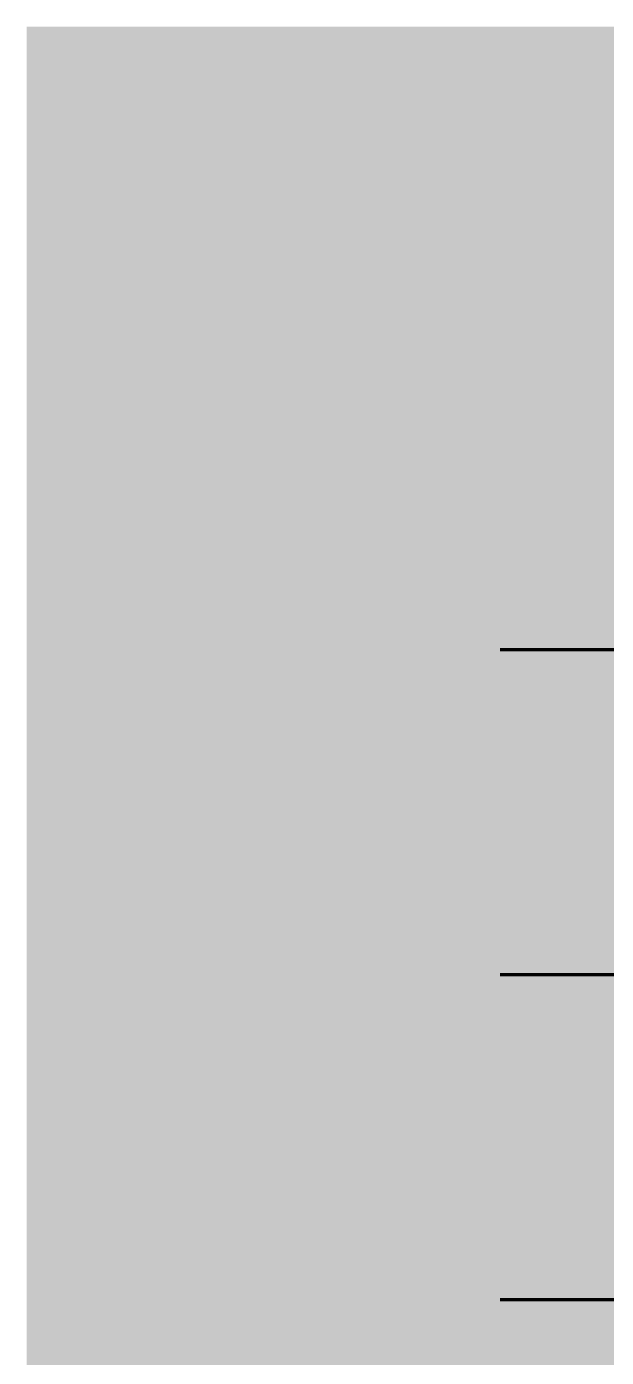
# Model space of a CAD drawing. Header units: millimetres. Extents: x 0 to 207, y 0 to 141.
# Drawn here: x 0 to 30.2, y 72.1 to 141.5 of the extents above; entities that cross this region are included whole.
import ezdxf

# ---------------------------------------------------------------- set-up
doc = ezdxf.new("R2010")
doc.units = ezdxf.units.MM

msp = doc.modelspace()

# ---------------------------------------------------------------- hatches: boundary and pattern name
at = {"true_color": 0xffffff, "transparency": 33554687}
msp.add_hatch(color=7, dxfattribs=at).paths.add_polyline_path([(206.728, 141.464), (206.728, 0), (0, 0), (0, 141.464)], flags=0)
at = {"true_color": 0xff5b61, "transparency": 33554687}
h = msp.add_hatch(color=11, dxfattribs=at)
edge = h.paths.add_edge_path(flags=0)
edge.add_spline(control_points=[(16.319, 109.688), (16.319, 109.688), (17.157, 109.794), (17.157, 109.794), (17.179, 109.677), (17.216, 109.594), (17.268, 109.546), (17.321, 109.498), (17.385, 109.473), (17.46, 109.473), (17.595, 109.473), (17.701, 109.542), (17.777, 109.678), (17.832, 109.779), (17.873, 109.992), (17.901, 110.317), (17.8, 110.213), (17.697, 110.138), (17.591, 110.089), (17.485, 110.041), (17.362, 110.017), (17.223, 110.017), (16.951, 110.017), (16.722, 110.114), (16.535, 110.306), (16.349, 110.499), (16.255, 110.743), (16.255, 111.038), (16.255, 111.239), (16.303, 111.423), (16.398, 111.588), (16.493, 111.753), (16.624, 111.878), (16.791, 111.963), (16.957, 112.048), (17.167, 112.09), (17.419, 112.09), (17.722, 112.09), (17.965, 112.038), (18.149, 111.934), (18.332, 111.83), (18.478, 111.665), (18.588, 111.438), (18.698, 111.211), (18.752, 110.912), (18.752, 110.54), (18.752, 109.993), (18.637, 109.592), (18.407, 109.338), (18.177, 109.084), (17.858, 108.957), (17.45, 108.957), (17.209, 108.957), (17.019, 108.985), (16.88, 109.04), (16.74, 109.096), (16.625, 109.178), (16.532, 109.285), (16.44, 109.393), (16.369, 109.527), (16.319, 109.688)], knot_values=[0, 0, 0, 0, 1, 1, 1, 2, 2, 2, 3, 3, 3, 4, 4, 4, 5, 5, 5, 6, 6, 6, 7, 7, 7, 8, 8, 8, 9, 9, 9, 10, 10, 10, 11, 11, 11, 12, 12, 12, 13, 13, 13, 14, 14, 14, 15, 15, 15, 16, 16, 16, 17, 17, 17, 18, 18, 18, 19, 19, 19, 20, 20, 20, 20], degree=3, periodic=1)
edge = h.paths.add_edge_path(flags=0)
edge.add_spline(control_points=[(17.87, 111.04), (17.87, 111.204), (17.828, 111.333), (17.746, 111.426), (17.663, 111.519), (17.562, 111.565), (17.444, 111.565), (17.332, 111.565), (17.24, 111.523), (17.166, 111.439), (17.092, 111.355), (17.055, 111.229), (17.055, 111.061), (17.055, 110.891), (17.094, 110.762), (17.17, 110.672), (17.246, 110.583), (17.342, 110.538), (17.456, 110.538), (17.575, 110.538), (17.673, 110.581), (17.752, 110.668), (17.83, 110.755), (17.87, 110.879), (17.87, 111.04)], knot_values=[0, 0, 0, 0, 1, 1, 1, 2, 2, 2, 3, 3, 3, 4, 4, 4, 5, 5, 5, 6, 6, 6, 7, 7, 7, 8, 8, 8, 8], degree=3, periodic=1)
msp.add_hatch(color=11, dxfattribs=at).paths.add_polyline_path([(18.943, 112.039), (19.922, 112.039), (20.604, 109.858), (21.276, 112.039), (22.227, 112.039), (21.103, 109.008), (20.088, 109.008)], flags=0)
at = {"true_color": 0x9826bb, "transparency": 33554687}
h = msp.add_hatch(color=202, dxfattribs=at)
edge = h.paths.add_edge_path(flags=0)
edge.add_spline(control_points=[(8.074, 95.157), (8.074, 95.157), (8.074, 92.075), (8.074, 92.075), (8.074, 92.075), (7.222, 92.075), (7.222, 92.075), (7.222, 92.075), (7.222, 94.095), (7.222, 94.095), (7.084, 93.99), (6.951, 93.905), (6.822, 93.84), (6.693, 93.775), (6.532, 93.713), (6.338, 93.654), (6.338, 93.654), (6.338, 94.345), (6.338, 94.345), (6.624, 94.437), (6.847, 94.548), (7.005, 94.677), (7.164, 94.807), (7.288, 94.967), (7.377, 95.157), (7.377, 95.157), (8.074, 95.157), (8.074, 95.157)], knot_values=[0, 0, 0, 0, 1, 1, 1, 2, 2, 2, 3, 3, 3, 4, 4, 4, 5, 5, 5, 6, 6, 6, 7, 7, 7, 8, 8, 8, 9, 9, 9, 9], degree=3, periodic=1)
h = msp.add_hatch(color=202, dxfattribs=at)
edge = h.paths.add_edge_path(flags=0)
edge.add_spline(control_points=[(8.99, 93.603), (8.99, 94.179), (9.093, 94.582), (9.301, 94.812), (9.508, 95.042), (9.824, 95.157), (10.248, 95.157), (10.452, 95.157), (10.62, 95.132), (10.751, 95.082), (10.882, 95.031), (10.988, 94.966), (11.071, 94.885), (11.154, 94.805), (11.219, 94.72), (11.266, 94.631), (11.314, 94.542), (11.352, 94.438), (11.381, 94.32), (11.438, 94.094), (11.466, 93.858), (11.466, 93.613), (11.466, 93.063), (11.373, 92.661), (11.187, 92.406), (11.001, 92.151), (10.68, 92.023), (10.226, 92.023), (9.971, 92.023), (9.765, 92.064), (9.608, 92.145), (9.451, 92.227), (9.322, 92.346), (9.221, 92.503), (9.148, 92.615), (9.091, 92.767), (9.051, 92.961), (9.01, 93.154), (8.99, 93.368), (8.99, 93.603)], knot_values=[0, 0, 0, 0, 1, 1, 1, 2, 2, 2, 3, 3, 3, 4, 4, 4, 5, 5, 5, 6, 6, 6, 7, 7, 7, 8, 8, 8, 9, 9, 9, 10, 10, 10, 11, 11, 11, 12, 12, 12, 13, 13, 13, 13], degree=3, periodic=1)
edge = h.paths.add_edge_path(flags=0)
edge.add_spline(control_points=[(9.825, 93.6), (9.825, 93.215), (9.859, 92.951), (9.927, 92.81), (9.995, 92.669), (10.094, 92.598), (10.224, 92.598), (10.309, 92.598), (10.383, 92.628), (10.446, 92.688), (10.509, 92.748), (10.555, 92.843), (10.584, 92.972), (10.614, 93.102), (10.629, 93.304), (10.629, 93.578), (10.629, 93.98), (10.595, 94.251), (10.526, 94.389), (10.458, 94.528), (10.356, 94.597), (10.22, 94.597), (10.08, 94.597), (9.98, 94.526), (9.918, 94.385), (9.856, 94.244), (9.825, 93.982), (9.825, 93.6)], knot_values=[0, 0, 0, 0, 1, 1, 1, 2, 2, 2, 3, 3, 3, 4, 4, 4, 5, 5, 5, 6, 6, 6, 7, 7, 7, 8, 8, 8, 9, 9, 9, 9], degree=3, periodic=1)
h = msp.add_hatch(color=202, dxfattribs=at)
edge = h.paths.add_edge_path(flags=0)
edge.add_spline(control_points=[(11.813, 93.603), (11.813, 94.179), (11.917, 94.582), (12.124, 94.812), (12.332, 95.042), (12.648, 95.157), (13.072, 95.157), (13.276, 95.157), (13.443, 95.132), (13.574, 95.082), (13.705, 95.031), (13.812, 94.966), (13.895, 94.885), (13.977, 94.805), (14.043, 94.72), (14.09, 94.631), (14.138, 94.542), (14.176, 94.438), (14.205, 94.32), (14.261, 94.094), (14.29, 93.858), (14.29, 93.613), (14.29, 93.063), (14.197, 92.661), (14.011, 92.406), (13.824, 92.151), (13.504, 92.023), (13.049, 92.023), (12.794, 92.023), (12.588, 92.064), (12.431, 92.145), (12.274, 92.227), (12.145, 92.346), (12.045, 92.503), (11.972, 92.615), (11.915, 92.767), (11.874, 92.961), (11.834, 93.154), (11.813, 93.368), (11.813, 93.603)], knot_values=[0, 0, 0, 0, 1, 1, 1, 2, 2, 2, 3, 3, 3, 4, 4, 4, 5, 5, 5, 6, 6, 6, 7, 7, 7, 8, 8, 8, 9, 9, 9, 10, 10, 10, 11, 11, 11, 12, 12, 12, 13, 13, 13, 13], degree=3, periodic=1)
edge = h.paths.add_edge_path(flags=0)
edge.add_spline(control_points=[(12.648, 93.6), (12.648, 93.215), (12.682, 92.951), (12.751, 92.81), (12.819, 92.669), (12.918, 92.598), (13.047, 92.598), (13.133, 92.598), (13.207, 92.628), (13.269, 92.688), (13.332, 92.748), (13.378, 92.843), (13.408, 92.972), (13.438, 93.102), (13.452, 93.304), (13.452, 93.578), (13.452, 93.98), (13.418, 94.251), (13.35, 94.389), (13.282, 94.528), (13.18, 94.597), (13.043, 94.597), (12.904, 94.597), (12.803, 94.526), (12.741, 94.385), (12.679, 94.244), (12.648, 93.982), (12.648, 93.6)], knot_values=[0, 0, 0, 0, 1, 1, 1, 2, 2, 2, 3, 3, 3, 4, 4, 4, 5, 5, 5, 6, 6, 6, 7, 7, 7, 8, 8, 8, 9, 9, 9, 9], degree=3, periodic=1)
msp.add_hatch(color=202, dxfattribs=at).paths.add_polyline_path([(14.777, 95.105), (15.714, 95.105), (15.714, 93.96), (16.696, 95.105), (17.94, 95.105), (16.836, 93.962), (17.99, 92.075), (16.836, 92.075), (16.197, 93.321), (15.714, 92.815), (15.714, 92.075), (14.777, 92.075)], flags=0)
h = msp.add_hatch(color=202, dxfattribs=at)
edge = h.paths.add_edge_path(flags=0)
edge.add_spline(control_points=[(20.392, 94.229), (20.392, 94.229), (19.596, 94.372), (19.596, 94.372), (19.662, 94.625), (19.789, 94.819), (19.977, 94.954), (20.165, 95.089), (20.431, 95.157), (20.776, 95.157), (21.171, 95.157), (21.457, 95.083), (21.634, 94.936), (21.81, 94.788), (21.898, 94.603), (21.898, 94.38), (21.898, 94.249), (21.863, 94.13), (21.791, 94.024), (21.719, 93.918), (21.611, 93.825), (21.466, 93.745), (21.584, 93.716), (21.673, 93.682), (21.735, 93.644), (21.836, 93.582), (21.914, 93.5), (21.97, 93.399), (22.026, 93.298), (22.053, 93.177), (22.053, 93.036), (22.053, 92.86), (22.007, 92.691), (21.915, 92.529), (21.823, 92.367), (21.69, 92.242), (21.516, 92.155), (21.342, 92.067), (21.114, 92.023), (20.832, 92.023), (20.556, 92.023), (20.339, 92.056), (20.18, 92.12), (20.02, 92.185), (19.89, 92.28), (19.787, 92.405), (19.684, 92.529), (19.605, 92.686), (19.55, 92.875), (19.55, 92.875), (20.392, 92.987), (20.392, 92.987), (20.425, 92.817), (20.476, 92.7), (20.546, 92.634), (20.615, 92.569), (20.704, 92.536), (20.811, 92.536), (20.924, 92.536), (21.018, 92.577), (21.093, 92.66), (21.168, 92.743), (21.206, 92.853), (21.206, 92.991), (21.206, 93.131), (21.17, 93.24), (21.097, 93.317), (21.025, 93.394), (20.927, 93.433), (20.803, 93.433), (20.737, 93.433), (20.646, 93.417), (20.53, 93.383), (20.53, 93.383), (20.573, 93.985), (20.573, 93.985), (20.62, 93.978), (20.657, 93.975), (20.683, 93.975), (20.793, 93.975), (20.885, 94.01), (20.959, 94.08), (21.033, 94.15), (21.07, 94.234), (21.07, 94.33), (21.07, 94.422), (21.042, 94.496), (20.987, 94.551), (20.932, 94.606), (20.856, 94.634), (20.759, 94.634), (20.66, 94.634), (20.58, 94.604), (20.518, 94.544), (20.456, 94.484), (20.414, 94.379), (20.392, 94.229)], knot_values=[0, 0, 0, 0, 1, 1, 1, 2, 2, 2, 3, 3, 3, 4, 4, 4, 5, 5, 5, 6, 6, 6, 7, 7, 7, 8, 8, 8, 9, 9, 9, 10, 10, 10, 11, 11, 11, 12, 12, 12, 13, 13, 13, 14, 14, 14, 15, 15, 15, 16, 16, 16, 17, 17, 17, 18, 18, 18, 19, 19, 19, 20, 20, 20, 21, 21, 21, 22, 22, 22, 23, 23, 23, 24, 24, 24, 25, 25, 25, 26, 26, 26, 27, 27, 27, 28, 28, 28, 29, 29, 29, 30, 30, 30, 31, 31, 31, 32, 32, 32, 32], degree=3, periodic=1)
at = {"true_color": 0x000000, "transparency": 33554687}
h = msp.add_hatch(color=18, dxfattribs=at)
edge = h.paths.add_edge_path(flags=0)
edge.add_spline(control_points=[(1.906, 78.137), (1.906, 78.137), (3.462, 78.137), (3.462, 78.137), (3.801, 78.137), (4.055, 78.057), (4.224, 77.896), (4.393, 77.734), (4.477, 77.505), (4.477, 77.207), (4.477, 76.901), (4.385, 76.662), (4.201, 76.49), (4.017, 76.318), (3.737, 76.232), (3.359, 76.232), (3.359, 76.232), (2.846, 76.232), (2.846, 76.232), (2.846, 76.232), (2.846, 75.107), (2.846, 75.107), (2.846, 75.107), (1.906, 75.107), (1.906, 75.107), (1.906, 75.107), (1.906, 78.137), (1.906, 78.137)], knot_values=[0, 0, 0, 0, 1, 1, 1, 2, 2, 2, 3, 3, 3, 4, 4, 4, 5, 5, 5, 6, 6, 6, 7, 7, 7, 8, 8, 8, 9, 9, 9, 9], degree=3, periodic=1)
edge = h.paths.add_edge_path(flags=0)
edge.add_spline(control_points=[(2.846, 76.846), (2.846, 76.846), (3.076, 76.846), (3.076, 76.846), (3.256, 76.846), (3.383, 76.877), (3.456, 76.94), (3.529, 77.002), (3.566, 77.083), (3.566, 77.18), (3.566, 77.275), (3.534, 77.356), (3.471, 77.422), (3.407, 77.488), (3.288, 77.521), (3.113, 77.521), (3.113, 77.521), (2.846, 77.521), (2.846, 77.521), (2.846, 77.521), (2.846, 76.846), (2.846, 76.846)], knot_values=[0, 0, 0, 0, 1, 1, 1, 2, 2, 2, 3, 3, 3, 4, 4, 4, 5, 5, 5, 6, 6, 6, 7, 7, 7, 7], degree=3, periodic=1)
h = msp.add_hatch(color=18, dxfattribs=at)
edge = h.paths.add_edge_path(flags=0)
edge.add_spline(control_points=[(8.64, 78.137), (8.64, 78.137), (8.64, 77.302), (8.64, 77.302), (8.64, 77.302), (9.103, 77.302), (9.103, 77.302), (9.103, 77.302), (9.103, 76.686), (9.103, 76.686), (9.103, 76.686), (8.64, 76.686), (8.64, 76.686), (8.64, 76.686), (8.64, 75.909), (8.64, 75.909), (8.64, 75.815), (8.649, 75.753), (8.667, 75.723), (8.695, 75.676), (8.743, 75.653), (8.812, 75.653), (8.874, 75.653), (8.961, 75.671), (9.072, 75.706), (9.072, 75.706), (9.134, 75.126), (9.134, 75.126), (8.926, 75.08), (8.732, 75.058), (8.552, 75.058), (8.342, 75.058), (8.188, 75.084), (8.089, 75.138), (7.989, 75.192), (7.916, 75.273), (7.868, 75.383), (7.821, 75.492), (7.797, 75.669), (7.797, 75.914), (7.797, 75.914), (7.797, 76.686), (7.797, 76.686), (7.797, 76.686), (7.487, 76.686), (7.487, 76.686), (7.487, 76.686), (7.487, 77.302), (7.487, 77.302), (7.487, 77.302), (7.797, 77.302), (7.797, 77.302), (7.797, 77.302), (7.797, 77.705), (7.797, 77.705), (7.797, 77.705), (8.64, 78.137), (8.64, 78.137)], knot_values=[0, 0, 0, 0, 1, 1, 1, 2, 2, 2, 3, 3, 3, 4, 4, 4, 5, 5, 5, 6, 6, 6, 7, 7, 7, 8, 8, 8, 9, 9, 9, 10, 10, 10, 11, 11, 11, 12, 12, 12, 13, 13, 13, 14, 14, 14, 15, 15, 15, 16, 16, 16, 17, 17, 17, 18, 18, 18, 19, 19, 19, 19], degree=3, periodic=1)
h = msp.add_hatch(color=18, dxfattribs=at)
edge = h.paths.add_edge_path(flags=0)
edge.add_spline(control_points=[(11.888, 75.107), (11.888, 75.107), (9.362, 75.107), (9.362, 75.107), (9.391, 75.357), (9.479, 75.591), (9.625, 75.811), (9.772, 76.031), (10.047, 76.29), (10.451, 76.589), (10.698, 76.773), (10.856, 76.912), (10.925, 77.007), (10.993, 77.102), (11.028, 77.192), (11.028, 77.278), (11.028, 77.37), (10.994, 77.449), (10.926, 77.514), (10.857, 77.58), (10.772, 77.612), (10.668, 77.612), (10.561, 77.612), (10.473, 77.579), (10.405, 77.511), (10.336, 77.444), (10.291, 77.324), (10.267, 77.154), (10.267, 77.154), (9.424, 77.222), (9.424, 77.222), (9.457, 77.459), (9.518, 77.644), (9.606, 77.777), (9.694, 77.91), (9.818, 78.012), (9.979, 78.083), (10.139, 78.154), (10.362, 78.189), (10.645, 78.189), (10.942, 78.189), (11.172, 78.155), (11.337, 78.088), (11.502, 78.02), (11.631, 77.917), (11.725, 77.777), (11.82, 77.637), (11.867, 77.48), (11.867, 77.306), (11.867, 77.122), (11.813, 76.945), (11.705, 76.777), (11.597, 76.609), (11.4, 76.425), (11.115, 76.223), (10.945, 76.106), (10.832, 76.024), (10.775, 75.977), (10.717, 75.931), (10.65, 75.869), (10.573, 75.793), (10.573, 75.793), (11.888, 75.793), (11.888, 75.793), (11.888, 75.793), (11.888, 75.107), (11.888, 75.107)], knot_values=[0, 0, 0, 0, 1, 1, 1, 2, 2, 2, 3, 3, 3, 4, 4, 4, 5, 5, 5, 6, 6, 6, 7, 7, 7, 8, 8, 8, 9, 9, 9, 10, 10, 10, 11, 11, 11, 12, 12, 12, 13, 13, 13, 14, 14, 14, 15, 15, 15, 16, 16, 16, 17, 17, 17, 18, 18, 18, 19, 19, 19, 20, 20, 20, 21, 21, 21, 22, 22, 22, 22], degree=3, periodic=1)
h = msp.add_hatch(color=18, dxfattribs=at)
edge = h.paths.add_edge_path(flags=0)
edge.add_spline(control_points=[(15.567, 78.189), (15.567, 78.189), (15.567, 75.107), (15.567, 75.107), (15.567, 75.107), (14.715, 75.107), (14.715, 75.107), (14.715, 75.107), (14.715, 77.127), (14.715, 77.127), (14.578, 77.022), (14.444, 76.937), (14.316, 76.872), (14.187, 76.808), (14.025, 76.746), (13.831, 76.686), (13.831, 76.686), (13.831, 77.377), (13.831, 77.377), (14.117, 77.469), (14.34, 77.58), (14.498, 77.71), (14.657, 77.839), (14.781, 77.999), (14.871, 78.189), (14.871, 78.189), (15.567, 78.189), (15.567, 78.189)], knot_values=[0, 0, 0, 0, 1, 1, 1, 2, 2, 2, 3, 3, 3, 4, 4, 4, 5, 5, 5, 6, 6, 6, 7, 7, 7, 8, 8, 8, 9, 9, 9, 9], degree=3, periodic=1)
msp.add_hatch(color=18, dxfattribs=at).paths.add_polyline_path([(16.609, 78.137), (17.841, 78.137), (18.316, 76.294), (18.79, 78.137), (20.017, 78.137), (20.017, 75.107), (19.253, 75.107), (19.253, 77.418), (18.659, 75.107), (17.967, 75.107), (17.376, 77.418), (17.376, 75.107), (16.609, 75.107)], flags=0)
h = msp.add_hatch(color=18, dxfattribs=at)
edge = h.paths.add_edge_path(flags=0)
edge.add_spline(control_points=[(23.798, 78.189), (23.798, 78.189), (23.798, 75.107), (23.798, 75.107), (23.798, 75.107), (22.947, 75.107), (22.947, 75.107), (22.947, 75.107), (22.947, 77.127), (22.947, 77.127), (22.809, 77.022), (22.675, 76.937), (22.547, 76.872), (22.418, 76.808), (22.256, 76.746), (22.062, 76.686), (22.062, 76.686), (22.062, 77.377), (22.062, 77.377), (22.348, 77.469), (22.571, 77.58), (22.729, 77.71), (22.888, 77.839), (23.012, 77.999), (23.102, 78.189), (23.102, 78.189), (23.798, 78.189), (23.798, 78.189)], knot_values=[0, 0, 0, 0, 1, 1, 1, 2, 2, 2, 3, 3, 3, 4, 4, 4, 5, 5, 5, 6, 6, 6, 7, 7, 7, 8, 8, 8, 9, 9, 9, 9], degree=3, periodic=1)
h = msp.add_hatch(color=18, dxfattribs=at)
edge = h.paths.add_edge_path(flags=0)
edge.add_spline(control_points=[(4.699, 76.199), (4.699, 76.533), (4.812, 76.809), (5.038, 77.026), (5.264, 77.243), (5.569, 77.352), (5.953, 77.352), (6.393, 77.352), (6.725, 77.225), (6.95, 76.97), (7.13, 76.764), (7.22, 76.511), (7.22, 76.211), (7.22, 75.873), (7.108, 75.597), (6.884, 75.381), (6.661, 75.165), (6.351, 75.058), (5.955, 75.058), (5.603, 75.058), (5.317, 75.147), (5.1, 75.326), (4.832, 75.548), (4.699, 75.839), (4.699, 76.199)], knot_values=[0, 0, 0, 0, 1, 1, 1, 2, 2, 2, 3, 3, 3, 4, 4, 4, 5, 5, 5, 6, 6, 6, 7, 7, 7, 8, 8, 8, 8], degree=3, periodic=1)
edge = h.paths.add_edge_path(flags=0)
edge.add_spline(control_points=[(5.542, 76.201), (5.542, 76.005), (5.582, 75.86), (5.661, 75.767), (5.74, 75.673), (5.84, 75.626), (5.959, 75.626), (6.081, 75.626), (6.18, 75.672), (6.258, 75.764), (6.336, 75.857), (6.375, 76.005), (6.375, 76.209), (6.375, 76.399), (6.336, 76.541), (6.257, 76.634), (6.179, 76.727), (6.081, 76.773), (5.966, 76.773), (5.843, 76.773), (5.742, 76.726), (5.662, 76.632), (5.582, 76.537), (5.542, 76.394), (5.542, 76.201)], knot_values=[0, 0, 0, 0, 1, 1, 1, 2, 2, 2, 3, 3, 3, 4, 4, 4, 5, 5, 5, 6, 6, 6, 7, 7, 7, 8, 8, 8, 8], degree=3, periodic=1)

# ---------------------------------------------------------------- linework, layer by layer
at = {"color": 11, "linetype": 'Continuous', "lineweight": 106, "true_color": 0xff5b61}
msp.add_lwpolyline([(43.744, 109.008), (26.106, 109.008), (24.694, 109.008)], dxfattribs=at)
at = {"color": 202, "linetype": 'Continuous', "lineweight": 106, "true_color": 0x9826bb}
msp.add_lwpolyline([(43.744, 92.075), (26.106, 92.075), (24.694, 92.075)], dxfattribs=at)
at = {"color": 18, "linetype": 'Continuous', "lineweight": 106, "true_color": 0x000000}
msp.add_lwpolyline([(52.564, 66.675), (39.511, 75.142), (24.694, 75.142)], dxfattribs=at)

doc.saveas('drawing.dxf')
